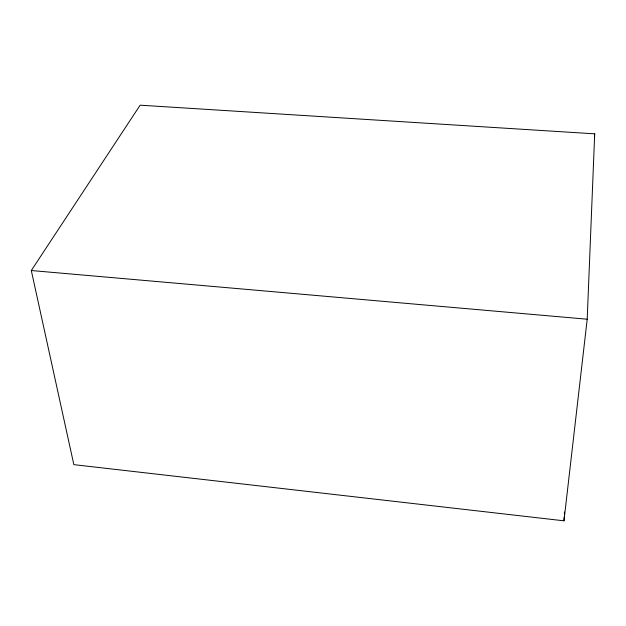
<?xml version="1.0" encoding="UTF-8"?>
<svg xmlns="http://www.w3.org/2000/svg" width="626" height="626" viewBox="0 0 626 626"><rect width="100%" height="100%" fill="white"/><g stroke="black" fill="none" stroke-linecap="round" stroke-linejoin="round"><path stroke-width="0.94" d="M587.204 319.213L594.7 133.839L140.13 105.184L31.3 270.526L73.845 464.648L563.971 520.816L587.204 319.213L31.3 270.526M563.971 520.816L564.183 516.912M564.339 513.993L564.441 512.045M594.387 136.75L594.7 133.839"/></g></svg>
